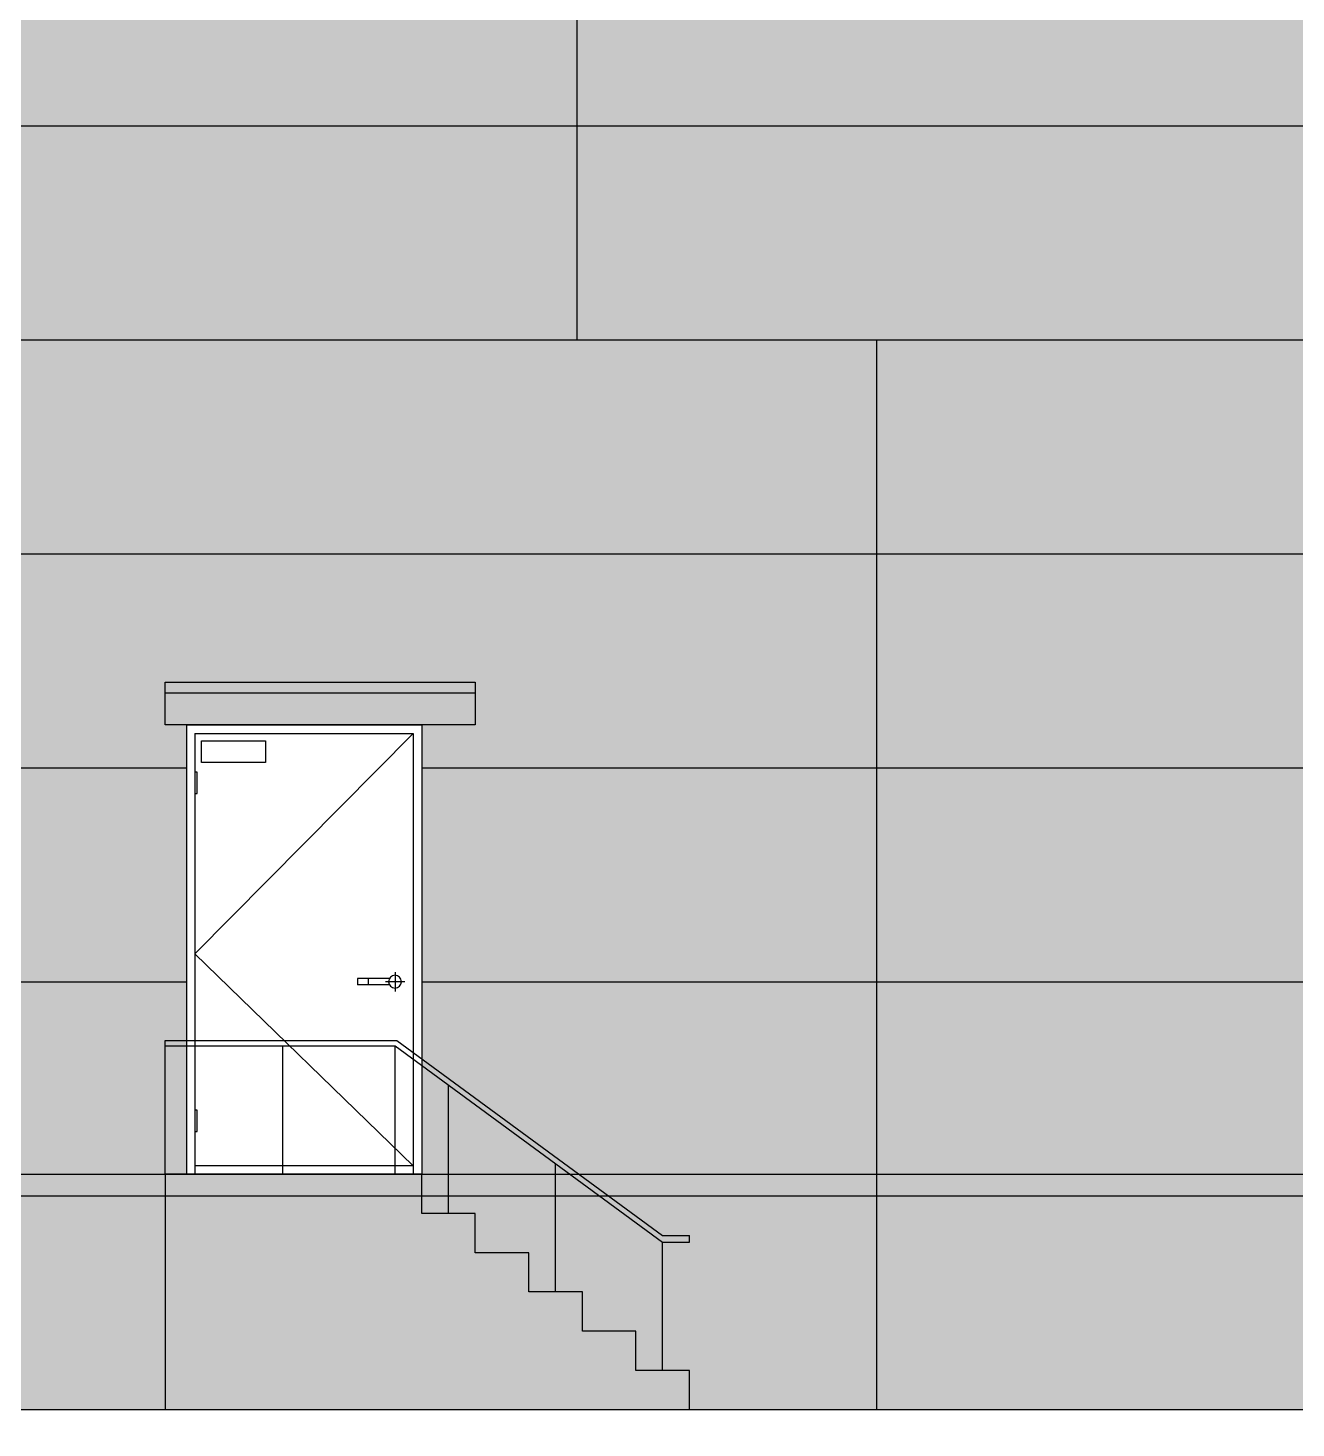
# Model space of a CAD drawing. Header units: millimetres. Extents: x 37653813 to 38677796, y 586285 to 874285.
# Drawn here: x 38228526 to 38234451, y 775457 to 782000 of the extents above; entities that cross this region are included whole.
import ezdxf

# ---------------------------------------------------------------- set-up
doc = ezdxf.new("R2010")
doc.units = ezdxf.units.MM
doc.header["$LTSCALE"] = 1000
doc.header["$MEASUREMENT"] = 0
doc.linetypes.add('-HID', pattern=[2.5, 1.5, -1])
doc.linetypes.add('CEN', pattern=[62, 60, -1, 0, -1])
doc.layers.get('0').update_dxf_attribs({"linetype": 'CONTINUOUS'})
for name, color, linetype in [('cen', 1, 'CONTINUOUS'), ('center(창호)', 1, 'CEN'), ('CON', 2, 'CONTINUOUS'), ('DOOR', 4, 'CONTINUOUS'), ('DOOR-ELE', 252, 'CONTINUOUS'), ('ELE-1', 2, 'CONTINUOUS'), ('ELE2', 3, 'CONTINUOUS'), ('ELE9', 9, 'CONTINUOUS'), ('HAT-253', 253, 'CONTINUOUS'), ('OPEN', 1, '-HID'), ('STAIR', 4, 'CONTINUOUS'), ('WIPEOUT', 7, 'CONTINUOUS'), ('먹-(배면캐노피)', 10, 'CONTINUOUS'), ('먹-적색 14', 14, 'CONTINUOUS'), ('먹-회색 252', 252, 'CONTINUOUS'), ('먹-흰색 255', 255, 'CONTINUOUS')]:
    doc.layers.add(name, color=color, linetype=linetype)

# ---------------------------------------------------------------- blocks, each defined once
blk = doc.blocks.new('A$C796d04ea')
blk.add_wipeout([(1000, 2100), (1000, 0), (-100, 0), (-100, 2100)])
blk.add_wipeout([(-100, 2100), (1000, 2100), (1000, 0), (-100, 0)]).dxf.layer = 'WIPEOUT'
at = {"layer": 'center(창호)'}
for p, q in [((25, 945), (25, 855)), ((-20, 900), (70, 900))]:
    blk.add_line(p, q, dxfattribs=at)
at = {"layer": 'DOOR', "ltscale": 1000}
for p, q in [((-100, 2100), (-100, 0)), ((1000, 2100), (-100, 2100)), ((1000, 2100), (1000, 0)), ((-60, 2060), (-60, 0)), ((960, 2060), (-60, 2060)), ((960, 2060), (960, 0)), ((-60, 40), (960, 40)), ((-100, 0), (1000, 0))]:
    blk.add_line(p, q, dxfattribs=at)
blk.add_circle((25, 900), 30, dxfattribs=at)
at = {"layer": 'DOOR-ELE', "ltscale": 1000}
for p, q in [((51, 915), (200, 915)), ((51, 885), (200, 885)), ((150, 915), (150, 885)), ((200, 915), (200, 885))]:
    blk.add_line(p, q, dxfattribs=at)
for points in [[(930, 2025), (630, 2025), (630, 1925), (930, 1925)], [(960, 1780), (950, 1780), (950, 1880), (960, 1880)], [(960, 200), (950, 200), (950, 300), (960, 300)]]:
    blk.add_lwpolyline(points, close=True, dxfattribs=at)
at = {"layer": 'OPEN', "ltscale": 700}
for p, q in [((-60, 2060), (960, 1030)), ((960, 1030), (-60, 40))]:
    blk.add_line(p, q, dxfattribs=at)
blk = doc.blocks.new('ASFDAWE')
at = {"layer": '먹-(배면캐노피)', "ltscale": 0.1}
h = blk.add_hatch(color=256, dxfattribs=at)
h.dxf.hatch_style = 1
h.paths.add_polyline_path([(2450, 0), (2450, 183.3), (2200, 183.3), (2200, 366.7), (1950, 366.7), (1950, 550), (1700, 550), (1700, 733.3), (1450, 733.3), (1450, 916.7), (1200, 916.7), (1200, 1100), (0, 1100), (0, 0)])
at = {"layer": 'ELE9', "ltscale": 0.1}
for p, q in [((0, 1700), (0, 1725)), ((2450, 783.3), (2450, 814.3)), ((2325, 783.3), (2450, 783.3))]:
    blk.add_line(p, q, dxfattribs=at)
at = {"layer": 'ELE9', "ltscale": 1000}
for p, q in [((0, 1100), (0, 1700)), ((550, 1100), (550, 1700)), ((1075, 1100), (1075, 1700)), ((1325, 916.7), (1325, 1516.7)), ((1825, 550), (1825, 1150)), ((2325, 183.3), (2325, 783.3))]:
    blk.add_line(p, q, dxfattribs=at)
at = {"layer": 'ELE9', "ltscale": 0.1}
for points in [[(0, 1725), (1083.2, 1725), (2325, 814.3), (2450, 814.3)], [(0, 1700), (1075, 1700), (2325, 783.3)]]:
    blk.add_lwpolyline(points, dxfattribs=at)
at = {"layer": 'STAIR', "ltscale": 0.1}
blk.add_lwpolyline([(2450, 0), (2450, 183.3), (2200, 183.3), (2200, 366.7), (1950, 366.7), (1950, 550), (1700, 550), (1700, 733.3), (1450, 733.3), (1450, 916.7), (1200, 916.7), (1200, 1100), (0, 1100), (0, 0), (2450, 0)], dxfattribs=at)
blk = doc.blocks.new('sdmklfsdfsdf')
at = {"layer": 'cen', "ltscale": 5}
blk.add_line((38172115.7, 776642.5), (38329335, 776642.5), dxfattribs=at)

msp = doc.modelspace()

# ---------------------------------------------------------------- hatches: boundary and pattern name
at = {"layer": '먹-(배면캐노피)', "ltscale": 0.1}
h = msp.add_hatch(color=256, dxfattribs=at)
h.dxf.hatch_style = 1
h.paths.add_polyline_path([(38229166.3, 778892.5), (38229166.3, 778742.5), (38230616.3, 778742.5), (38230616.3, 778892.5)])
at = {"layer": '먹-회색 252', "ltscale": 0.1}
h = msp.add_hatch(dxfattribs=at)
h.set_pattern_fill('DOTS', color=256, scale=3000, angle=-1e-14)
h.paths.add_polyline_path([(38224641.3, 831692.5), (38224641.3, 775542.5), (38232491.3, 775542.5), (38232491.3, 780542.5), (38231091.3, 780542.5), (38231091.3, 831692.5)])
at = {"layer": '먹-흰색 255', "ltscale": 0.1}
h = msp.add_hatch(dxfattribs=at)
h.set_pattern_fill('DOTS', color=256, scale=3000, angle=-1e-14)
h.paths.add_polyline_path([(38232491.3, 780542.5), (38232491.3, 775542.5), (38305716.3, 775542.5), (38305716.3, 780542.5), (38309116.3, 780542.5), (38309116.3, 825542.5), (38314716.3, 825542.5), (38314716.3, 828142.5), (38231091.3, 828142.5), (38231091.3, 780542.5)])

# ---------------------------------------------------------------- linework, layer by layer
at = {"layer": 'CON', "ltscale": 1000}
msp.add_lwpolyline([(38224641.3, 775542.5), (38224641.3, 831692.5), (38231091.3, 831692.5), (38231091.3, 780542.5), (38232491.3, 780542.5), (38232491.3, 775542.5)], dxfattribs=at)
at = {"layer": 'ELE-1', "ltscale": 0.1}
msp.add_lwpolyline([(38207171.3, 763242.5), (38207171.3, 768342.5), (38209997.5, 768342.5), (38209997.5, 772942.5), (38211497.5, 772942.5), (38214647.5, 775542.5), (38325816.3, 775542.5)], dxfattribs=at)
at = {"layer": 'ELE2'}
msp.add_line((38229166.3, 778892.5), (38230616.3, 778892.5), dxfattribs=at)
at = {"layer": 'HAT-253', "ltscale": 0.1}
for points in [[(38224641.3, 781542.5), (38309116.3, 781542.5)], [(38224641.3, 780542.5), (38305716.3, 780542.5)], [(38224641.3, 779542.5), (38305716.3, 779542.5)], [(38224641.3, 778542.5), (38305716.3, 778542.5)], [(38224641.3, 777542.5), (38305716.3, 777542.5)], [(38224641.3, 776542.5), (38305716.3, 776542.5)]]:
    msp.add_lwpolyline(points, dxfattribs=at)

# ---------------------------------------------------------------- next in the draw order: block references
at = {"ltscale": 0.1, "xscale": -1}
msp.add_blockref('A$C796d04ea', (38230266.3, 776642.5), dxfattribs=at)

# ---------------------------------------------------------------- next in the draw order: linework, layer by layer
at = {"layer": 'ELE2'}
msp.add_lwpolyline([(38229166.3, 778942.5), (38230616.3, 778942.5), (38230616.3, 778742.5), (38229166.3, 778742.5)], close=True, dxfattribs=at)

# ---------------------------------------------------------------- next in the draw order: block references
msp.add_blockref('sdmklfsdfsdf', (22091, 0))
at = {"layer": '먹-적색 14', "ltscale": 0.1}
msp.add_blockref('ASFDAWE', (38229166.3, 775542.5), dxfattribs=at)

doc.saveas('drawing.dxf')
